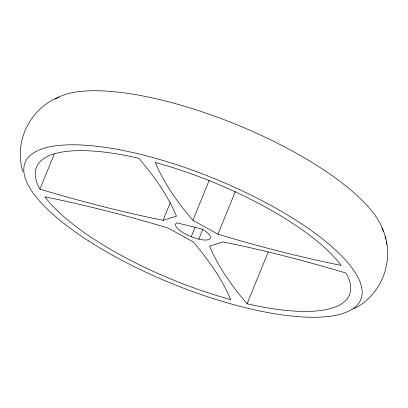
<?xml version="1.0" encoding="UTF-8"?>
<svg xmlns="http://www.w3.org/2000/svg" width="408" height="408" viewBox="0 0 408 408"><rect width="100%" height="100%" fill="white"/><g stroke="black" fill="none" stroke-linecap="round" stroke-linejoin="round"><path stroke-width="0.61" d="M39.943 189.128L39.505 188.45A168.983 52.78 22.2 0 1 134.564 157.33L138.853 158.309A557.216 174.037 22.2 0 1 176.429 216.169L163.072 220.31A554.768 173.273 22.2 0 1 39.943 189.128L54.33 153.882M163.072 220.31L170.264 202.684M192.887 220.335A557.241 174.048 22.2 0 1 155.31 162.476L159.814 163.725A168.983 52.78 22.2 0 1 340.67 264.71L341.114 265.394A555.191 173.405 22.2 0 1 217.938 234.202L192.887 220.335L209.192 180.387M191.235 236.706L195.07 227.307M198.803 239.129A18.742 5.855 22.2 0 0 209.85 235.513L209.636 235.186A18.742 5.855 22.2 0 0 202.036 229.01L176.868 222.85A18.742 5.855 22.2 0 0 176.174 226.715L176.389 227.042A18.742 5.855 22.2 0 0 190.857 236.558L191.587 236.849A18.742 5.855 22.2 0 0 196.687 238.578L198.803 239.129L202.878 229.143M217.938 234.202L235.436 191.316M247.085 303.787A554.625 173.227 22.2 0 1 209.595 246.06L222.952 241.919A555.191 173.405 22.2 0 1 346.127 273.11L346.443 273.595A168.983 52.78 22.2 0 1 251.384 304.72L247.085 303.787L268.178 252.088M353.777 308.769C382.735 294.974 395.852 257.642 382.347 228.608M58.9 97.022C30.187 108.217 13.367 142.117 22.935 171.646M385.065 236.354L385.688 239.159M386.192 241.449L386.825 244.3M55.345 99.057A181.274 56.62 22.2 0 1 234.427 123.746A181.274 56.62 22.2 0 1 383.25 231.453M230.586 299.559L226.129 298.325A168.983 52.78 22.2 0 1 45.273 197.334L44.957 196.85A554.768 173.273 22.2 0 1 168.086 228.026L193.137 241.893A553.534 172.885 22.2 0 1 230.586 299.559M88.194 240.679A181.274 56.62 22.2 0 0 360.407 300.421A181.274 56.62 22.2 0 0 130.315 151.97A181.274 56.62 22.2 0 0 88.194 240.679"/></g></svg>
